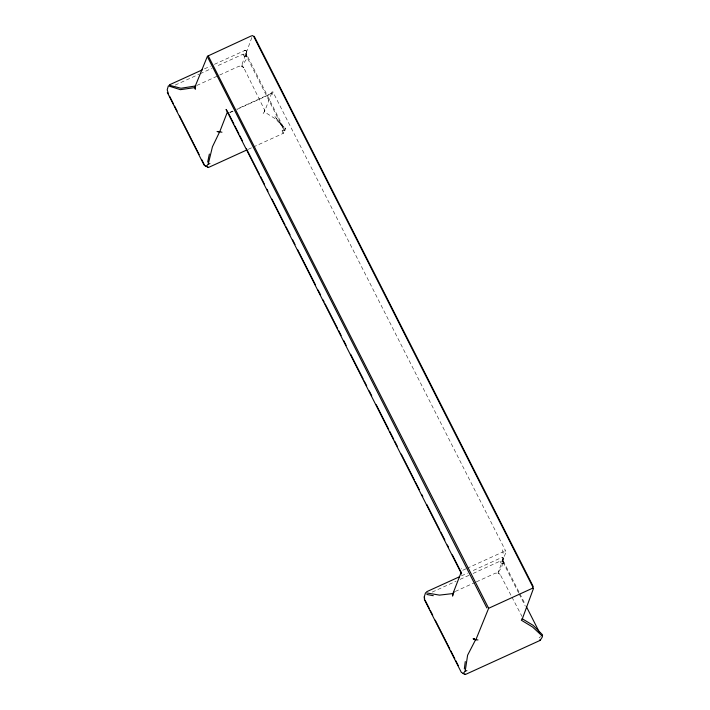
<?xml version="1.0" encoding="UTF-8"?>
<svg xmlns="http://www.w3.org/2000/svg" width="710" height="710" viewBox="0 0 710 710"><rect width="100%" height="100%" fill="white"/><g stroke="black" fill="none" stroke-linecap="round" stroke-linejoin="round"><path stroke-width="0.53" stroke-dasharray="3.55 2.66" d="M503.124 553.374L502.573 549.691L505.768 551.164L272.826 91.723L272.196 95.309L270.874 93.614L236.67 109.207M503.159 563.846L503.417 559.347L503.417 561.299L519.312 592.672M503.399 559.56L503.177 557.634L501.358 557.678L471.458 571.31M253.213 147.059L283.13 133.409L284.453 130.862L284.044 128.634L274.699 116.2L279.234 122.2L284.195 127.214L274.743 118.437L264.333 111.834L264.599 109.819L264.333 111.834L263.126 113.431L264.546 111.532L272.4 91.333L270.874 93.614M251.828 37.559L241.64 65.329L243.841 67.787L241.586 66.234L239.084 66.19L218.937 75.375M214.411 64.335L244.32 50.703L246.219 50.694L245.562 54.102L246.53 56.276L283.592 129.371L282.101 130.888L283.13 133.409L285.713 128.705L278.844 122.688M518.682 593.054L503.656 563.42L501.553 563.722L503.177 557.634M246.53 56.276L244.515 56.747L245.562 54.102L242.944 54.226L216.026 66.492M476.357 581.863L495.429 573.165L497.959 573.085L501.792 566.731L502.334 564.61L502.13 562.338L503.097 557.936L501.251 557.749M264.546 111.532L264.395 109.571L243.486 67.166L241.586 66.234L246.05 59.782L246.219 51.013L245.908 50.508L244.258 50.756M539.147 637.864L540.718 636.506M285.109 130.312L282.101 130.888M241.586 66.234L242.163 65.977M196.785 85.475L217.934 75.837M230.084 112.562L233.102 111.186M237.122 109.349L271.335 93.747M248.234 149.331L252.219 147.511M465.973 568.808L461.944 570.645L461.314 568.497M466.976 568.346L503.204 551.83L505.928 552.247L498.101 572.464L500.142 574.399L511.466 596.231M455.27 591.474L475.354 582.324M204.445 68.879L210.426 66.154M175.157 85.111L199.084 74.213M200.078 73.76L212.041 68.302M229.623 112.42L232.64 111.044M461.482 575.854L467.464 573.13M432.204 592.087L456.122 581.188M460.107 579.369L469.079 575.278M473.073 573.467L499.982 561.202L502.582 561.095L504.393 563.243M285.624 128.705L285.305 128.022M497.959 573.085L500.142 574.399M244.515 56.747L242.944 54.226M501.553 563.722L499.982 561.202M283.592 129.371L284.453 130.862L283.991 128.528L246.556 54.324L246.991 57.022L246.219 50.694M511.963 597.19L521.983 616.431M519.809 593.649L525.285 604.441M519.179 594.039L525.196 605.887M502.582 561.095L503.656 563.42"/><path stroke-width="1.06" d="M464.34 668.98L465.272 661.56M169.282 85.227L180.988 88.253L195.774 85.937L195.01 87.445L195.294 89.22L195.01 86.709L207.453 56.214L250.949 36.077L252.6 35.58L253.718 36.494L532.527 586.398L533.396 588.67L522.436 618.525L521.326 620.194L532.562 627.019L542.023 635.849M461.269 672.272L424.438 599.693L424.296 596.782L425.53 592.735L439.472 595.122L453.06 593.551L454.267 591.936M453.06 593.551L452.589 596.08L453.157 593.019L460.985 572.828L460.861 571.648L461.598 573.982L226.082 109.464L227.306 111.293M207.666 162.111L209.37 154.052M532.979 588.022L488.64 608.292L475.851 639.772L473.091 638.751L475.54 639.825L478.007 639.941M227.528 111.692L219.674 131.918L217.047 131.501L221.964 132.202M219.434 132.282L212.432 146.801L208.279 163.992L206.166 166.557L204.089 165.093L167.303 92.469M473.774 638.538L475.54 639.825L467.597 655.223L465.228 670.985L463.168 673.586L461.775 672.503M463.168 673.586L465.387 674.5L540.168 640.384L542.156 637.287L542.573 634.873L533.228 625.395L522.09 618.659M194.868 87.579L180.411 89.673L168.341 85.883L167.196 89.833L168.598 94.244M204.649 165.368L208.349 167.524L246.237 150.236M169.557 84.774L202.457 69.784M426.595 591.75L459.494 576.76M208.279 163.992L209.929 163.62M465.228 670.985L466.914 670.639M475.088 639.781L475.54 639.825M426.87 594.456L433.295 595.699M207.844 166.939L208.349 167.524M464.881 673.914L465.387 674.5M488.64 608.292L208.252 55.886M254.233 36.29L533.192 586.513M526.279 606.402L539.707 632.894M207.923 57.696L486.874 607.938M227.919 112.198L233.927 124.055M234.93 126.034L238.942 133.933M239.936 135.912L242.447 140.855M246.45 148.754L259.478 174.447M260.481 176.417L264.484 184.325M266.987 189.268L267.989 191.238M272.001 199.146L285.021 224.839M286.023 226.809L290.035 234.717M292.538 239.661L295.041 244.595M297.552 249.538L315.586 285.109M318.089 290.044L320.592 294.987M323.094 299.931L324.097 301.901M325.1 303.88L337.623 328.579M338.626 330.558L341.128 335.502M343.64 340.436L346.143 345.38M350.651 354.272L363.174 378.971M364.177 380.95L366.68 385.885M369.182 390.828L371.694 395.772M376.202 404.664L388.725 429.364M389.728 431.343L393.73 439.241M394.733 441.221L397.236 446.164M401.248 454.063L414.267 479.756M415.27 481.735L419.282 489.634M421.784 494.577L422.787 496.547M426.79 504.455L439.818 530.148M440.821 532.118L444.833 540.026M447.335 544.969L448.338 546.94M452.341 554.847L460.355 570.654M169.601 96.223L173.604 104.121M174.607 106.101L177.109 111.044M179.612 115.978L199.137 154.505M201.64 159.448L204.143 164.383M425.21 600.403L429.222 608.31M430.224 610.28L432.727 615.224M435.23 620.158L449.758 648.798M450.761 650.777L454.764 658.676M455.767 660.655L458.269 665.59M539.857 639.728L540.168 640.384M424.296 596.782L424.713 599.417"/></g></svg>
